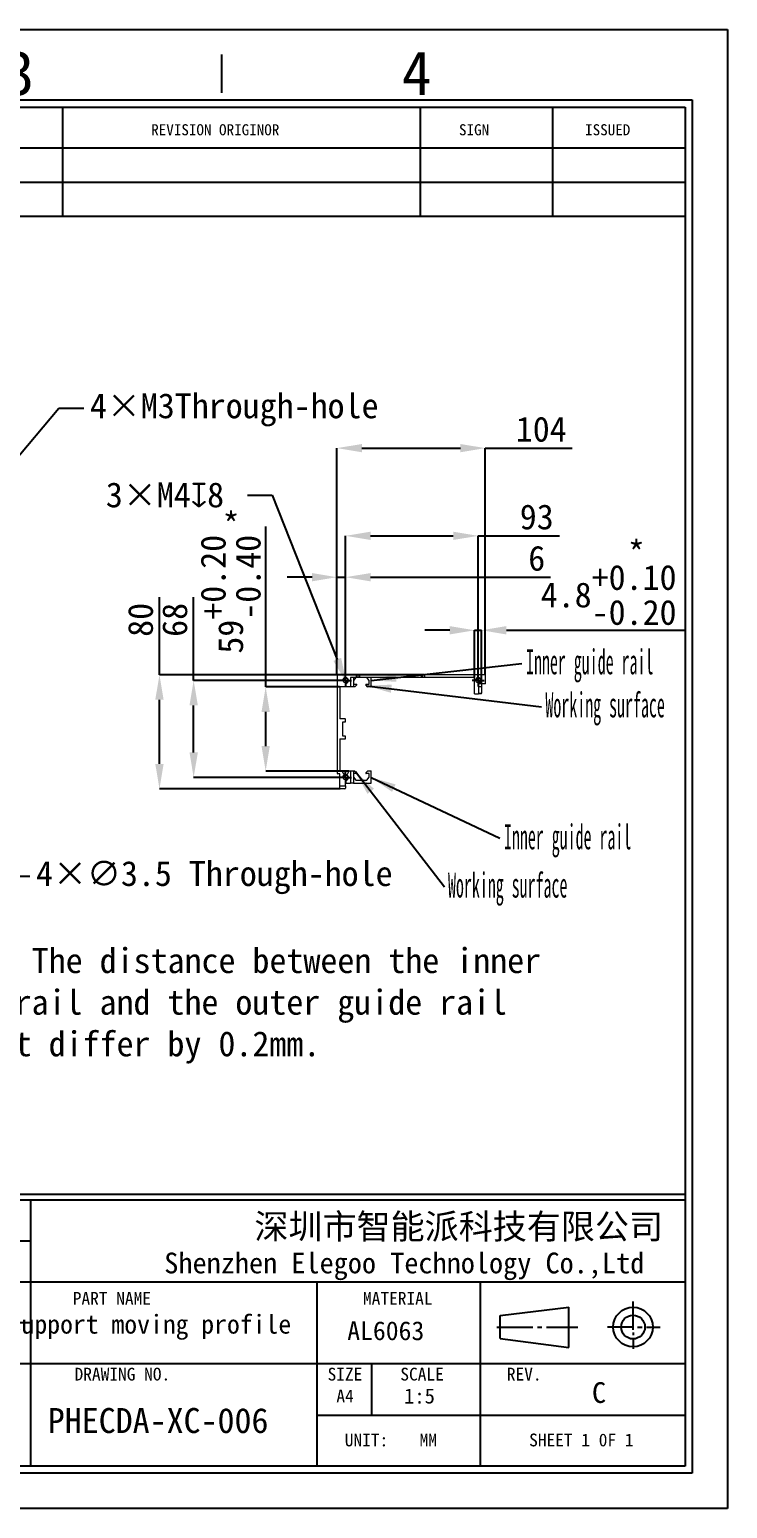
# Model space of a CAD drawing. Header units: millimetres. Extents: x 2 to 295, y 1 to 209.
# Drawn here: x 197.3 to 295.1, y 1.3 to 208.7 of the extents above; entities that cross this region are included whole.
import ezdxf

# ---------------------------------------------------------------- set-up
doc = ezdxf.new("R2010")
doc.units = ezdxf.units.MM
doc.header["$PDSIZE"] = -1
doc.layers.add('SLD-0', color=179, linetype='Continuous')
doc.layers.add('蓝色线', color=5, linetype='Continuous', lineweight=15)
doc.styles.add('E', font='simfang.ttf')
doc.styles.add('SLDTEXTSTYLE1', font='TXT', dxfattribs={"width": 0.469, "bigfont": 'bigfont'})
doc.styles.add('SLDTEXTSTYLE2', font='TXT', dxfattribs={"width": 0.469})
doc.dimstyles.new('SLDDIMSTYLE0', dxfattribs={"dimtxt": 3.5, "dimasz": 3.5, "dimexe": 0, "dimexo": 0.0625, "dimgap": 0.875, "dimtad": 2, "dimlfac": 5, "dimrnd": 1e-09, "dimzin": 12, "dimdsep": 46, "dimtxsty": 'SLDTEXTSTYLE2', "dimsah": 1, "dimcen": 0.09, "dimadec": 0, "dimazin": 3, "dimtfac": 1, "dimtmove": 0, "dimatfit": 0, "dimfxl": 1, "dimfrac": 2, "dimtolj": 1, "dimtzin": 12, "dimarcsym": 0})
doc.dimstyles.new('SLDDIMSTYLE1', dxfattribs={"dimtxt": 3.5, "dimasz": 3.5, "dimexe": 0, "dimexo": 0.0625, "dimgap": 0.875, "dimtad": 2, "dimlfac": 5, "dimrnd": 1e-09, "dimzin": 12, "dimdsep": 46, "dimtxsty": 'SLDTEXTSTYLE2', "dimsah": 1, "dimcen": 0.09, "dimadec": 0, "dimazin": 3, "dimtfac": 1, "dimtofl": 0, "dimtmove": 0, "dimatfit": 3, "dimfxl": 1, "dimfrac": 2, "dimtolj": 1, "dimtzin": 12, "dimarcsym": 0})
doc.dimstyles.new('SLDDIMSTYLE2', dxfattribs={"dimtxt": 3.5, "dimasz": 3.5, "dimexe": 0, "dimexo": 0.0625, "dimgap": 0.875, "dimtad": 0, "dimtih": 1, "dimtoh": 1, "dimlfac": 5, "dimrnd": 1e-09, "dimzin": 12, "dimdsep": 46, "dimtxsty": 'SLDTEXTSTYLE2', "dimsah": 1, "dimcen": 0, "dimadec": 0, "dimazin": 3, "dimtfac": 1, "dimtmove": 0, "dimatfit": 3, "dimfxl": 1, "dimfrac": 2, "dimtolj": 1, "dimtzin": 12, "dimarcsym": 0})
doc.dimstyles.new('SLDDIMSTYLE3', dxfattribs={"dimtxt": 3.5, "dimasz": 3.5, "dimexe": 0, "dimexo": 0.0625, "dimgap": 0.875, "dimtad": 0, "dimtih": 1, "dimtoh": 1, "dimlfac": 5, "dimrnd": 1e-09, "dimzin": 12, "dimdsep": 46, "dimtxsty": 'SLDTEXTSTYLE2', "dimsah": 1, "dimcen": 0, "dimadec": 0, "dimazin": 3, "dimtfac": 1, "dimtmove": 0, "dimatfit": 3, "dimfxl": 1, "dimfrac": 2, "dimtolj": 1, "dimtzin": 12, "dimarcsym": 0})
doc.dimstyles.new('SLDDIMSTYLE5', dxfattribs={"dimtxt": 0.18, "dimasz": 3.5, "dimexe": 0, "dimexo": 0.0625, "dimgap": 0, "dimtad": 0, "dimtih": 1, "dimtoh": 1, "dimdec": 0, "dimrnd": 1e-09, "dimzin": 0, "dimdsep": 46, "dimtxsty": 'Standard', "dimsah": 1, "dimcen": 0.09, "dimadec": 0, "dimazin": 0, "dimtfac": 3.5, "dimtdec": 0, "dimtofl": 0, "dimtmove": 0, "dimatfit": 3, "dimfxl": 1, "dimfrac": 2, "dimtolj": 1, "dimtzin": 0, "dimarcsym": 0})
doc.dimstyles.new('SLDDIMSTYLE6', dxfattribs={"dimtxt": 3.5, "dimasz": 3.5, "dimexe": 0, "dimexo": 0.0625, "dimgap": 0.875, "dimtad": 2, "dimlfac": 5, "dimrnd": 1e-09, "dimzin": 12, "dimdsep": 46, "dimtxsty": 'SLDTEXTSTYLE2', "dimsah": 1, "dimcen": 0.09, "dimadec": 0, "dimazin": 3, "dimtol": 1, "dimtp": 0.2, "dimtm": 0.4, "dimtfac": 1, "dimtofl": 0, "dimtmove": 0, "dimatfit": 3, "dimfxl": 1, "dimfrac": 2, "dimtolj": 1, "dimtzin": 0, "dimarcsym": 0})
doc.dimstyles.new('SLDDIMSTYLE7', dxfattribs={"dimtxt": 3.5, "dimasz": 3.5, "dimexe": 0, "dimexo": 0.0625, "dimgap": 0.875, "dimtad": 2, "dimlfac": 5, "dimrnd": 1e-09, "dimzin": 12, "dimdsep": 46, "dimtxsty": 'SLDTEXTSTYLE2', "dimsah": 1, "dimcen": 0.09, "dimadec": 0, "dimazin": 3, "dimtol": 1, "dimtp": 0.1, "dimtm": 0.2, "dimtfac": 1, "dimtmove": 0, "dimatfit": 0, "dimfxl": 1, "dimfrac": 2, "dimtolj": 1, "dimtzin": 0, "dimarcsym": 0})

# ---------------------------------------------------------------- blocks, each defined once
blk = doc.blocks.new('_D_18')
at = {"layer": 'Defpoints', "color": 0}
for p in [(167.03, 107.7), (167.62, 107.31)]:
    blk.add_point(p, dxfattribs=at)
at = {"layer": 'SLD-0', "color": 0, "lineweight": -2}
for p, q in [((164.12, 109.63), (161.2, 111.57)), ((167.03, 107.7), (167.62, 107.31)), ((193.78, 89.93), (170.53, 105.37)), ((197.28, 89.93), (193.78, 89.93))]:
    blk.add_line(p, q, dxfattribs=at)
at = {"layer": 'SLD-0', "color": 0}
for points in [[(164.44, 110.12), (163.8, 109.15), (167.03, 107.7)], [(170.85, 105.86), (170.21, 104.89), (167.62, 107.31)]]:
    blk.add_solid(points, dxfattribs=at)
at = {"layer": 'SLD-0', "color": 0, "insert": (198.16, 92.08), "char_height": 3.5, "attachment_point": 1, "style": 'E'}
blk.add_mtext('\\A1;4×∅3.5 Through-hole', dxfattribs=at)
blk = doc.blocks.new('_D_19')
at = {"layer": 'Defpoints', "color": 0}
for p in [(168.2, 116.15), (168.53, 116.54)]:
    blk.add_point(p, dxfattribs=at)
at = {"layer": 'SLD-0', "color": 0, "lineweight": -2}
for p, q in [((201.34, 155.52), (170.78, 119.21)), ((204.84, 155.52), (201.34, 155.52)), ((168.2, 116.15), (168.53, 116.54)), ((165.95, 113.47), (163.7, 110.8))]:
    blk.add_line(p, q, dxfattribs=at)
at = {"layer": 'SLD-0', "color": 0}
for points in [[(170.33, 119.59), (171.23, 118.84), (168.53, 116.54)], [(165.5, 113.85), (166.4, 113.1), (168.2, 116.15)]]:
    blk.add_solid(points, dxfattribs=at)
at = {"layer": 'SLD-0', "color": 0, "insert": (205.71, 157.67), "char_height": 3.5, "attachment_point": 1, "style": 'E'}
blk.add_mtext('\\A1;4×M3Through-hole', dxfattribs=at)
blk = doc.blocks.new('_D_24')
at = {"layer": 'Defpoints', "color": 0}
for p in [(261.16, 149.98), (240.36, 118.1), (261.16, 118.1)]:
    blk.add_point(p, dxfattribs=at)
at = {"layer": '蓝色线', "color": 0, "lineweight": -2}
for p, q in [((240.36, 118.17), (240.36, 149.98)), ((243.86, 149.98), (257.66, 149.98)), ((261.16, 118.17), (261.16, 149.98)), ((261.16, 149.98), (273.33, 149.98))]:
    blk.add_line(p, q, dxfattribs=at)
at = {"layer": '蓝色线', "color": 0}
for points in [[(243.86, 150.56), (243.86, 149.4), (240.36, 149.98)], [(257.66, 150.56), (257.66, 149.4), (261.16, 149.98)]]:
    blk.add_solid(points, dxfattribs=at)
at = {"layer": '蓝色线', "color": 0, "insert": (269, 154.39), "char_height": 3.5, "attachment_point": 2, "style": 'E'}
blk.add_mtext('\\A1;104', dxfattribs=at)
blk = doc.blocks.new('_D_25')
at = {"layer": 'Defpoints', "color": 0}
for p in [(260.16, 137.68), (241.56, 118.23), (260.16, 118.23)]:
    blk.add_point(p, dxfattribs=at)
at = {"layer": 'SLD-0', "color": 0, "lineweight": -2}
for p, q in [((241.56, 118.3), (241.56, 137.68)), ((245.06, 137.68), (256.66, 137.68)), ((260.16, 118.3), (260.16, 137.68)), ((260.16, 137.68), (271.54, 137.68))]:
    blk.add_line(p, q, dxfattribs=at)
at = {"layer": 'SLD-0', "color": 0}
for points in [[(245.06, 138.26), (245.06, 137.1), (241.56, 137.68)], [(256.66, 138.26), (256.66, 137.1), (260.16, 137.68)]]:
    blk.add_solid(points, dxfattribs=at)
at = {"layer": 'SLD-0', "color": 0, "insert": (268.37, 142.09), "char_height": 3.5, "attachment_point": 2, "style": 'E'}
blk.add_mtext('\\A1;93', dxfattribs=at)
blk = doc.blocks.new('_D_26')
at = {"layer": 'Defpoints', "color": 0}
for p in [(240.73, 117.4), (220.26, 103.8), (240.73, 103.8)]:
    blk.add_point(p, dxfattribs=at)
at = {"layer": 'SLD-0', "color": 0, "lineweight": -2}
for p, q in [((220.26, 117.4), (220.26, 129.06)), ((240.67, 117.4), (220.26, 117.4)), ((220.26, 107.3), (220.26, 113.9)), ((240.67, 103.8), (220.26, 103.8))]:
    blk.add_line(p, q, dxfattribs=at)
at = {"layer": 'SLD-0', "color": 0}
for points in [[(219.68, 113.9), (220.85, 113.9), (220.26, 117.4)], [(219.68, 107.3), (220.85, 107.3), (220.26, 103.8)]]:
    blk.add_solid(points, dxfattribs=at)
at = {"layer": 'SLD-0', "color": 0, "insert": (215.85, 125.9), "char_height": 3.5, "attachment_point": 2, "rotation": 90, "style": 'E'}
blk.add_mtext('\\A1;68', dxfattribs=at)
blk = doc.blocks.new('_D_27')
at = {"layer": 'Defpoints', "color": 0}
for p in [(240.76, 116.5), (230.36, 104.7), (242.08, 104.7)]:
    blk.add_point(p, dxfattribs=at)
at = {"layer": '蓝色线', "color": 0, "lineweight": -2}
for p, q in [((230.36, 116.5), (230.36, 138.97)), ((240.7, 116.5), (230.36, 116.5)), ((230.36, 108.2), (230.36, 113)), ((242.02, 104.7), (230.36, 104.7))]:
    blk.add_line(p, q, dxfattribs=at)
at = {"layer": '蓝色线', "color": 0}
for points in [[(229.78, 113), (230.94, 113), (230.36, 116.5)], [(229.78, 108.2), (230.94, 108.2), (230.36, 104.7)]]:
    blk.add_solid(points, dxfattribs=at)
at = {"layer": '蓝色线', "color": 0, "insert": (221.24, 129.49), "char_height": 3.5, "attachment_point": 2, "rotation": 90, "style": 'E'}
blk.add_mtext('\\A1;59\\S+0.20^ -0.40;', dxfattribs=at)
blk = doc.blocks.new('_D_28')
at = {"layer": 'Defpoints', "color": 0}
for p in [(215.47, 118.2), (252.61, 118.2), (240.86, 102.2)]:
    blk.add_point(p, dxfattribs=at)
at = {"layer": '蓝色线', "color": 0, "lineweight": -2}
for p, q in [((215.47, 118.2), (215.47, 129.09)), ((252.55, 118.2), (215.47, 118.2)), ((215.47, 105.7), (215.47, 114.7)), ((240.8, 102.2), (215.47, 102.2))]:
    blk.add_line(p, q, dxfattribs=at)
at = {"layer": '蓝色线', "color": 0}
for points in [[(214.88, 114.7), (216.05, 114.7), (215.47, 118.2)], [(214.88, 105.7), (216.05, 105.7), (215.47, 102.2)]]:
    blk.add_solid(points, dxfattribs=at)
at = {"layer": '蓝色线', "color": 0, "insert": (211.05, 125.9), "char_height": 3.5, "attachment_point": 2, "rotation": 90, "style": 'E'}
blk.add_mtext('\\A1;80', dxfattribs=at)
blk = doc.blocks.new('_D_29')
at = {"layer": 'Defpoints', "color": 0}
for p in [(241.56, 131.88), (241.56, 118.23), (240.36, 118.1)]:
    blk.add_point(p, dxfattribs=at)
at = {"layer": 'SLD-0', "color": 0, "lineweight": -2}
for p, q in [((236.86, 131.88), (233.36, 131.88)), ((240.36, 118.17), (240.36, 131.88)), ((240.36, 131.88), (241.56, 131.88)), ((241.56, 118.3), (241.56, 131.88)), ((245.06, 131.88), (270.28, 131.88))]:
    blk.add_line(p, q, dxfattribs=at)
at = {"layer": 'SLD-0', "color": 0}
for points in [[(236.86, 132.46), (236.86, 131.3), (240.36, 131.88)], [(245.06, 132.46), (245.06, 131.3), (241.56, 131.88)]]:
    blk.add_solid(points, dxfattribs=at)
at = {"layer": 'SLD-0', "color": 0, "insert": (268.37, 136.29), "char_height": 3.5, "attachment_point": 2, "style": 'E'}
blk.add_mtext('\\A1;6', dxfattribs=at)
blk = doc.blocks.new('_D_30')
at = {"layer": 'Defpoints', "color": 0}
for p in [(241.44, 117.71), (241.68, 117.1)]:
    blk.add_point(p, dxfattribs=at)
at = {"layer": 'SLD-0', "color": 0, "lineweight": -2}
for p, q in [((227.79, 143.39), (231.29, 143.39)), ((231.29, 143.39), (240.4, 120.35))]:
    blk.add_line(p, q, dxfattribs=at)
at = {"layer": 'SLD-0', "color": 0}
blk.add_solid([(240.94, 120.57), (239.85, 120.14), (241.68, 117.1)], dxfattribs=at)
at = {"layer": 'SLD-0', "color": 0, "insert": (207.95, 145.18), "char_height": 3.5, "attachment_point": 1, "style": 'E'}
blk.add_mtext('\\A1;3×M4{\\fGDT;x}8', dxfattribs=at)
blk = doc.blocks.new('_D_31')
at = {"layer": 'Defpoints', "color": 0}
for p in [(260.62, 124.44), (259.66, 117.76), (260.62, 116.9)]:
    blk.add_point(p, dxfattribs=at)
at = {"layer": '蓝色线', "color": 0, "lineweight": -2}
for p, q in [((256.16, 124.44), (252.66, 124.44)), ((259.66, 117.83), (259.66, 124.44)), ((259.66, 124.44), (260.62, 124.44)), ((260.62, 116.97), (260.62, 124.44)), ((264.12, 124.44), (289.27, 124.44))]:
    blk.add_line(p, q, dxfattribs=at)
at = {"layer": '蓝色线', "color": 0}
for points in [[(256.16, 125.02), (256.16, 123.85), (259.66, 124.44)], [(264.12, 125.02), (264.12, 123.85), (260.62, 124.44)]]:
    blk.add_solid(points, dxfattribs=at)
at = {"layer": '蓝色线', "color": 0, "insert": (278.45, 133.6), "char_height": 3.5, "attachment_point": 2, "style": 'E'}
blk.add_mtext('\\A1;4.8\\S+0.10^ -0.20;', dxfattribs=at)
blk = doc.blocks.new('SW_NOTE_4')
at = {"layer": 'SLD-0', "color": 0, "insert": (0.55, 2.04), "char_height": 3.5, "attachment_point": 1, "style": 'SLDTEXTSTYLE1'}
blk.add_mtext('{\\fFangSong|b0|i0|c134|p49;Working surface}', dxfattribs=at)
blk = doc.blocks.new('SW_NOTE_6')
at = {"layer": 'SLD-0', "color": 0, "insert": (0.51, 1.97), "char_height": 3.5, "attachment_point": 1, "style": 'SLDTEXTSTYLE1'}
blk.add_mtext('{\\fFangSong|b0|i0|c134|p49;Working surface}', dxfattribs=at)
blk = doc.blocks.new('SW_NOTE_8')
at = {"layer": 'SLD-0', "color": 0, "insert": (0.58, 1.98), "char_height": 3.5, "attachment_point": 1, "style": 'SLDTEXTSTYLE1'}
blk.add_mtext('{\\fFangSong|b0|i0|c134|p49;Inner guide rail}', dxfattribs=at)
blk = doc.blocks.new('SW_NOTE_9')
at = {"layer": 'SLD-0', "color": 0, "insert": (0.59, 1.93), "char_height": 3.5, "attachment_point": 1, "style": 'SLDTEXTSTYLE1'}
blk.add_mtext('{\\fFangSong|b0|i0|c134|p49;Inner guide rail}', dxfattribs=at)
blk = doc.blocks.new('SW_CENTERMARKSYMBOL_15')
at = {"layer": 'SLD-0', "color": 0}
for p, q in [((-0.5, 0), (-0.83, 0)), ((0, 0), (-0.5, 0)), ((0, 0.5), (0, 0.83)), ((0, 0), (0, 0.5)), ((0, 0), (0, -0.5)), ((0, 0), (0.5, 0)), ((0.5, 0), (0.83, 0)), ((0, -0.5), (0, -0.83))]:
    blk.add_line(p, q, dxfattribs=at)
blk = doc.blocks.new('SW_CENTERMARKSYMBOL_16')
at = {"layer": 'SLD-0', "color": 0}
for p, q in [((-0.5, 0), (-0.83, 0)), ((0, 0), (-0.5, 0)), ((0, 0.5), (0, 0.83)), ((0, 0), (0, 0.5)), ((0, 0), (0, -0.5)), ((0, 0), (0.5, 0)), ((0.5, 0), (0.83, 0)), ((0, -0.5), (0, -0.83))]:
    blk.add_line(p, q, dxfattribs=at)
blk = doc.blocks.new('SW_CENTERMARKSYMBOL_17')
at = {"layer": 'SLD-0', "color": 0}
for p, q in [((-0.5, 0), (-0.83, 0)), ((0, 0), (-0.5, 0)), ((0, 0.5), (0, 0.83)), ((0, 0), (0, 0.5)), ((0, 0), (0, -0.5)), ((0, 0), (0.5, 0)), ((0.5, 0), (0.83, 0)), ((0, -0.5), (0, -0.83))]:
    blk.add_line(p, q, dxfattribs=at)

msp = doc.modelspace()

# ---------------------------------------------------------------- linework, layer by layer
at = {"color": 7, "linetype": 'Continuous', "lineweight": 15}
for p, q in [((240.3614, 118.1034), (240.3614, 104.4034)), ((243.1045, 118.2034), (240.4614, 118.2034)), ((240.7614, 116.5034), (240.7614, 112.0034)), ((242.2614, 116.5034), (240.7614, 116.5034)), ((242.2614, 117.8034), (242.2614, 116.5034)), ((243.1045, 117.8034), (242.2614, 117.8034)), ((242.6614, 116.5034), (242.2614, 116.5034)), ((242.6614, 117.8034), (242.6614, 117.3834)), ((242.9914, 117.8034), (242.6614, 117.3834)), ((242.6614, 117.3834), (242.6614, 116.8634)), ((242.6614, 116.8634), (242.6614, 116.5034)), ((242.6614, 116.8634), (243.0914, 116.8634)), ((242.84, 116.5034), (242.6614, 116.5034)), ((243.1234, 116.7654), (242.8794, 116.5214)), ((243.1045, 117.8034), (243.1045, 118.2034)), ((243.1045, 118.2034), (243.3045, 118.2034)), ((243.3045, 117.8034), (243.1045, 117.8034)), ((243.3045, 118.2034), (243.3045, 117.8034)), ((243.3045, 118.2034), (243.5045, 118.2034)), ((243.5045, 117.8034), (243.3045, 117.8034)), ((243.5045, 118.2034), (243.5045, 117.8034)), ((252.2095, 118.2034), (243.5045, 118.2034)), ((252.2095, 117.8034), (243.5045, 117.8034)), ((244.6434, 116.5214), (244.3994, 116.7654)), ((244.4314, 116.8634), (244.8614, 116.8634)), ((244.8614, 117.3834), (244.5314, 117.8034)), ((245.1214, 116.5034), (244.6828, 116.5034)), ((244.8614, 116.8634), (244.8614, 117.3834)), ((245.1614, 116.5434), (245.1614, 117.7634)), ((252.2095, 117.8034), (252.2095, 118.2034)), ((252.2095, 118.2034), (252.4095, 118.2034)), ((252.4095, 117.8034), (252.2095, 117.8034)), ((252.4095, 117.8034), (252.4095, 118.2034)), ((252.4095, 118.2034), (252.6095, 118.2034)), ((252.6095, 117.8034), (252.4095, 117.8034)), ((252.6095, 118.2034), (252.6095, 117.8034)), ((261.0614, 118.2034), (252.6095, 118.2034)), ((259.6214, 117.8034), (252.6095, 117.8034)), ((259.6614, 115.5434), (259.6614, 117.7634)), ((260.2214, 116.9034), (260.2214, 115.5034)), ((261.1614, 116.9034), (260.2214, 116.9034)), ((260.6214, 116.5034), (260.2214, 116.5034)), ((260.6214, 116.9034), (260.6214, 116.5034)), ((260.6214, 116.5034), (260.6214, 115.6034)), ((261.1614, 116.9034), (261.1614, 118.1034)), ((259.7014, 115.5034), (260.2214, 115.5034)), ((260.2214, 115.6034), (260.6214, 115.6034)), ((260.6214, 115.5034), (260.2214, 115.5034)), ((260.6214, 115.5034), (260.6214, 115.6034)), ((241.5214, 112.0034), (240.7614, 112.0034)), ((241.1614, 111.6034), (241.5214, 111.6034)), ((241.1614, 109.6034), (241.1614, 111.6034)), ((241.5614, 111.6434), (241.5614, 111.9634)), ((240.7614, 109.2034), (241.5214, 109.2034)), ((240.7614, 109.2034), (240.7614, 104.7034)), ((241.5214, 109.6034), (241.1614, 109.6034)), ((241.5614, 109.2434), (241.5614, 109.5634)), ((240.7614, 104.3034), (240.4614, 104.3034)), ((240.7614, 104.7034), (241.0418, 104.7034)), ((240.7614, 102.6034), (240.7614, 104.3034)), ((241.0418, 104.7034), (241.3964, 104.0892)), ((241.7264, 104.0892), (242.081, 104.7034)), ((242.081, 104.7034), (242.2614, 104.7034)), ((242.2614, 104.7034), (242.2614, 103.0034)), ((242.2614, 104.7034), (242.6614, 104.7034)), ((242.6614, 104.7034), (242.6614, 104.3434)), ((242.6614, 104.7034), (242.84, 104.7034)), ((242.6614, 104.3434), (242.6614, 103.8234)), ((243.0914, 104.3434), (242.6614, 104.3434)), ((242.6614, 103.8234), (242.6614, 103.0034)), ((242.6614, 103.8234), (242.9914, 103.4034)), ((242.8794, 104.6854), (243.1234, 104.4414)), ((244.3994, 104.4414), (244.6434, 104.6854)), ((244.8614, 104.3434), (244.4314, 104.3434)), ((244.5314, 103.4034), (244.8614, 103.8234)), ((244.6828, 104.7034), (245.1214, 104.7034)), ((244.8614, 103.8234), (244.8614, 104.3434)), ((245.1614, 103.0434), (245.1614, 104.6634)), ((240.7614, 102.6034), (241.5614, 102.6034)), ((240.7614, 102.3034), (240.7614, 102.6034)), ((241.4614, 102.2034), (240.8614, 102.2034)), ((241.5614, 103.0034), (242.2614, 103.0034)), ((241.5614, 102.6034), (241.5614, 103.0034)), ((241.5614, 102.6034), (241.5614, 102.3034)), ((242.6614, 103.0034), (242.2614, 103.0034)), ((242.6614, 103.0034), (245.1214, 103.0034)), ((242.9914, 103.4034), (244.5314, 103.4034))]:
    msp.add_line(p, q, dxfattribs=at)
for centre in [(241.5614, 117.4034), (260.1614, 117.4034)]:
    msp.add_circle(centre, 0.33, dxfattribs=at)
for centre, radius, start, end in [((240.4614, 118.1034), 0.1, 90, 180), ((242.8356, 116.5652), 0.062, 274.109142, 315), ((243.0825, 116.8063), 0.0578, 315, 81.166891), ((244.4403, 116.8063), 0.0578, 98.833109, 225), ((244.6872, 116.5652), 0.062, 225, 265.890858), ((245.1214, 116.5434), 0.04, 270, 0), ((245.2014, 117.7634), 0.04, 90, 180), ((259.6214, 117.7634), 0.04, 0, 90), ((261.0614, 118.1034), 0.1, 0, 90), ((259.7014, 115.5434), 0.04, 180, 270), ((241.5214, 111.9634), 0.04, 0, 90), ((241.5214, 111.6434), 0.04, 270, 0), ((241.5214, 109.5634), 0.04, 0, 90), ((241.5214, 109.2434), 0.04, 270, 0), ((240.4614, 104.4034), 0.1, 180, 270), ((241.5614, 103.8034), 0.33, 120, 60), ((242.8356, 104.6415), 0.062, 45, 85.890858), ((243.0825, 104.4005), 0.0578, 278.833109, 45), ((244.4403, 104.4005), 0.0578, 135, 261.166891), ((244.6872, 104.6415), 0.062, 94.109142, 135), ((245.1214, 104.6634), 0.04, 0, 90), ((240.8614, 102.3034), 0.1, 180, 270), ((241.4614, 102.3034), 0.1, 270, 0), ((245.1214, 103.0434), 0.04, 270, 0)]:
    msp.add_arc(centre, radius, start, end, dxfattribs=at)
at = {"color": 7, "linetype": 'Continuous', "lineweight": 0}
for centre in [(241.5614, 117.4034), (241.5614, 117.4034), (260.1614, 117.4034), (260.1614, 117.4034), (241.5614, 103.8034), (241.5614, 103.8034)]:
    msp.add_arc(centre, 0.4, 255, 195, dxfattribs=at)
at = {"layer": 'SLD-0'}
for p, q in [((1.5907, 208.6737), (295.1066, 208.6737)), ((295.1066, 208.6737), (295.1066, 1.2938)), ((12.6748, 197.811), (289.1814, 197.811)), ((252.0174, 197.811), (252.0174, 182.5137)), ((270.5994, 197.811), (270.5994, 182.5137)), ((289.1814, 197.811), (289.1814, 7.2189)), ((289.1814, 7.2189), (12.6748, 7.2189)), ((295.1066, 1.2938), (1.5907, 1.2938))]:
    msp.add_line(p, q, dxfattribs=at)
at = {"layer": 'SLD-0', "color": 6, "linetype": 'Continuous'}
for p, q in [((224.2039, 199.786), (224.2039, 205.1695)), ((11.6873, 198.7985), (290.1689, 198.7985)), ((290.1689, 198.7985), (290.1689, 6.2314)), ((290.1689, 6.2314), (11.6873, 6.2314))]:
    msp.add_line(p, q, dxfattribs=at)
at = {"layer": 'SLD-0', "color": 179, "linetype": 'Continuous'}
for p, q in [((201.8863, 197.811), (201.8863, 182.5137)), ((178.6588, 192.0745), (289.1814, 192.0745)), ((178.6588, 187.2941), (289.1814, 187.2941)), ((178.6588, 182.5137), (289.1814, 182.5137)), ((289.1814, 45.3294), (155.3299, 45.3294)), ((289.1814, 44.5061), (156.286, 44.5061)), ((197.3975, 44.5061), (197.3975, 7.2189)), ((197.3975, 38.7696), (156.286, 38.7696)), ((289.1814, 33.0331), (156.286, 33.0331)), ((237.553, 33.0331), (237.553, 7.2189)), ((260.499, 7.2189), (260.499, 33.0331)), ((263.2552, 28.3538), (272.8879, 29.5382)), ((272.8879, 23.8461), (272.8879, 29.5382)), ((281.8693, 26.3495), (281.8693, 30.3163)), ((197.3975, 27.2966), (156.286, 27.2966)), ((263.2552, 25.1064), (263.2552, 28.3538)), ((262.7856, 26.7328), (267.8301, 26.7328)), ((263.2552, 25.1064), (272.8879, 23.8461)), ((268.4607, 26.7328), (269.0912, 26.7328)), ((269.7218, 26.7328), (274.1357, 26.7328)), ((281.8693, 26.7328), (278.2684, 26.7328)), ((281.8693, 25.9663), (281.8693, 25.5831)), ((281.8693, 25.1998), (281.8693, 23.6668)), ((282.4999, 26.7328), (283.1304, 26.7328)), ((283.761, 26.7328), (285.6527, 26.7328)), ((289.1814, 21.5602), (156.286, 21.5602)), ((245.2016, 21.5602), (245.2016, 14.3895)), ((237.553, 14.3895), (289.1814, 14.3895))]:
    msp.add_line(p, q, dxfattribs=at)
for radius in [2.7714, 1.669]:
    msp.add_circle((281.8693, 26.7328), radius, dxfattribs=at)

# ---------------------------------------------------------------- block references
at = {"layer": 'SLD-0', "color": 5}
for name, p in [('SW_NOTE_8', (266.2861, 119.7811)), ('SW_NOTE_4', (269.0341, 113.6879)), ('SW_NOTE_9', (263.1798, 95.2889)), ('SW_NOTE_6', (255.414, 88.4789))]:
    msp.add_blockref(name, p, dxfattribs=at)
at = {"layer": 'SLD-0'}
for name, p in [('SW_CENTERMARKSYMBOL_15', (241.5614, 117.4034)), ('SW_CENTERMARKSYMBOL_16', (260.1614, 117.4034)), ('SW_CENTERMARKSYMBOL_17', (241.5614, 103.8034))]:
    msp.add_blockref(name, p, dxfattribs=at)

# ---------------------------------------------------------------- texts
at = {"layer": 'SLD-0', "style": 'E'}
for s, insert, char_height, attachment_point in [('3', (193.7066, 205.6655), 6.172, 1), ('4', (249.4405, 205.6593), 6.172, 1), ('{\\C5;*}', (224.3158, 140.9751), 3.5, 1), ('{\\C5;*}', (281.1434, 137.0109), 3.5, 1), ('深圳市智能派科技有限公司', (257.4289, 42.5846), 3.5, 2), ('X-axis - support moving profile', (206.0369, 28.4512), 2.645833, 2), ('AL6063', (247.2, 27.5373), 2.64583, 2), ('C', (276.1139, 18.9954), 2.9104, 1), ('PHECDA-XC-006', (199.7994, 15.3707), 3.5, 1)]:
    msp.add_mtext(s, dxfattribs=dict(at, insert=insert, char_height=char_height, attachment_point=attachment_point))
at = {"layer": 'SLD-0', "color": 179, "style": 'E'}
for s, insert, char_height, attachment_point in [('REVISION ORIGINOR', (214.3082, 195.4001), 1.553633, 1), ('SIGN', (257.4664, 195.4001), 1.55363, 1), ('ISSUED', (275.1481, 195.4001), 1.55363, 1), ('Shenzhen Elegoo Technology Co.,Ltd', (249.7983, 37.1647), 2.910417, 2), ('PART NAME', (208.7939, 31.6454), 1.79265, 2), ('MATERIAL', (248.8802, 31.6454), 1.79265, 2), ('DRAWING NO.', (210.268, 21.0216), 1.792654, 2), ('SIZE', (241.4789, 21.0216), 1.79265, 2), ('SCALE', (252.2889, 21.0216), 1.79265, 2), ('REV.', (266.6102, 21.0216), 1.79265, 2), ('A4', (241.4898, 17.9531), 1.79265, 2), ('1:5', (251.93, 18.1206), 2.11667, 2), ('UNIT:', (244.4987, 11.7907), 1.79265, 2), ('MM', (253.1609, 11.7907), 1.79265, 2), ('SHEET 1 0F 1', (274.62, 11.7907), 1.792654, 2)]:
    msp.add_mtext(s, dxfattribs=dict(at, insert=insert, char_height=char_height, attachment_point=attachment_point))
at = {"layer": '蓝色线', "insert": (180.8765, 79.8688), "char_height": 3.5, "attachment_point": 1, "style": 'E'}
msp.add_mtext('Noice：The distance between the inner \\Pguide rail and the outer guide rail\\P cannot differ by 0.2mm.', dxfattribs=at)

# ---------------------------------------------------------------- dimensions: what is measured, and where the dimension line sits
at = {"layer": 'SLD-0'}
for p1, p2, text, dimstyle, override, picture, middle in [((168.2044, 116.1525), (168.5263, 116.5351), '4×M3Through-hole', 'SLDDIMSTYLE3', {"dimpost": '<>', "dimtxsty": 'E'}, '_D_19', (227.2326, 155.5225)), ((241.4401, 117.7103), (241.6827, 117.0965), '3×M4{\\fGDT;x}8', 'SLDDIMSTYLE3', {"dimpost": '<>', "dimtxsty": 'E'}, '_D_30', (217.433, 143.3886)), ((167.0333, 107.697), (167.6164, 107.3097), '4×<> Through-hole', 'SLDDIMSTYLE2', {"dimtxsty": 'E'}, '_D_18', (223.82, 89.9309))]:
    dim = msp.add_diameter_dim_2p(p1=p1, p2=p2, text=text, dimstyle=dimstyle, override=override, dxfattribs=at)
    dim.commit()
    dim.dimension.update_dxf_attribs({"geometry": picture, "text_midpoint": middle, "dimtype": 163})
for base, p1, p2, dimstyle, picture, middle in [((260.1614, 137.6788), (241.5614, 118.2334), (260.1614, 118.2334), 'SLDDIMSTYLE1', '_D_25', (268.3714, 137.6788)), ((241.5614, 131.8798), (240.3614, 118.1034), (241.5614, 118.2334), 'SLDDIMSTYLE0', '_D_29', (268.3714, 131.8798))]:
    dim = msp.add_linear_dim(base=base, p1=p1, p2=p2, dimstyle=dimstyle, override={"dimtxsty": 'E'}, dxfattribs=at)
    dim.commit()
    dim.dimension.update_dxf_attribs({"geometry": picture, "text_midpoint": middle, "dimtype": 160})
dim = msp.add_linear_dim(base=(220.2647, 103.8034), p1=(240.7314, 117.4034), p2=(240.7314, 103.8034), angle=90, dimstyle='SLDDIMSTYLE1', override={"dimtxsty": 'E'}, dxfattribs=at)
dim.commit()
dim.dimension.update_dxf_attribs({"geometry": '_D_26', "text_midpoint": (220.2647, 125.8952), "dimtype": 160})
at = {"layer": '蓝色线'}
for base, p1, p2, dimstyle, picture, middle in [((261.1614, 149.9791), (240.3614, 118.1034), (261.1614, 118.1034), 'SLDDIMSTYLE1', '_D_24', (268.9964, 149.9791)), ((260.6214, 124.4369), (259.6614, 117.7634), (260.6214, 116.9034), 'SLDDIMSTYLE7', '_D_31', (278.4464, 124.4369))]:
    dim = msp.add_linear_dim(base=base, p1=p1, p2=p2, dimstyle=dimstyle, override={"dimtxsty": 'E'}, dxfattribs=at)
    dim.commit()
    dim.dimension.update_dxf_attribs({"geometry": picture, "text_midpoint": middle, "dimtype": 160})
for base, p1, p2, dimstyle, picture, middle in [((230.3614, 104.7034), (240.7614, 116.5034), (242.081, 104.7034), 'SLDDIMSTYLE6', '_D_27', (230.3614, 129.4884)), ((215.4672, 118.2034), (240.8614, 102.2034), (252.6095, 118.2034), 'SLDDIMSTYLE1', '_D_28', (215.4672, 125.8952))]:
    dim = msp.add_linear_dim(base=base, p1=p1, p2=p2, angle=90, dimstyle=dimstyle, override={"dimtxsty": 'E'}, dxfattribs=at)
    dim.commit()
    dim.dimension.update_dxf_attribs({"geometry": picture, "text_midpoint": middle, "dimtype": 160})

# ---------------------------------------------------------------- leaders
at = {"layer": 'SLD-0'}
for points in [[(245.1614, 117.3944), (266.2861, 119.7811)], [(244.5, 116.6648), (269.0341, 113.6879)], [(242.9421, 104.6227), (255.414, 88.4789)], [(245.1614, 103.797), (263.1798, 95.2889)]]:
    msp.add_leader(points, dimstyle='SLDDIMSTYLE5', override={"dimtxsty": 'E'}, dxfattribs=at)

doc.saveas('drawing.dxf')
